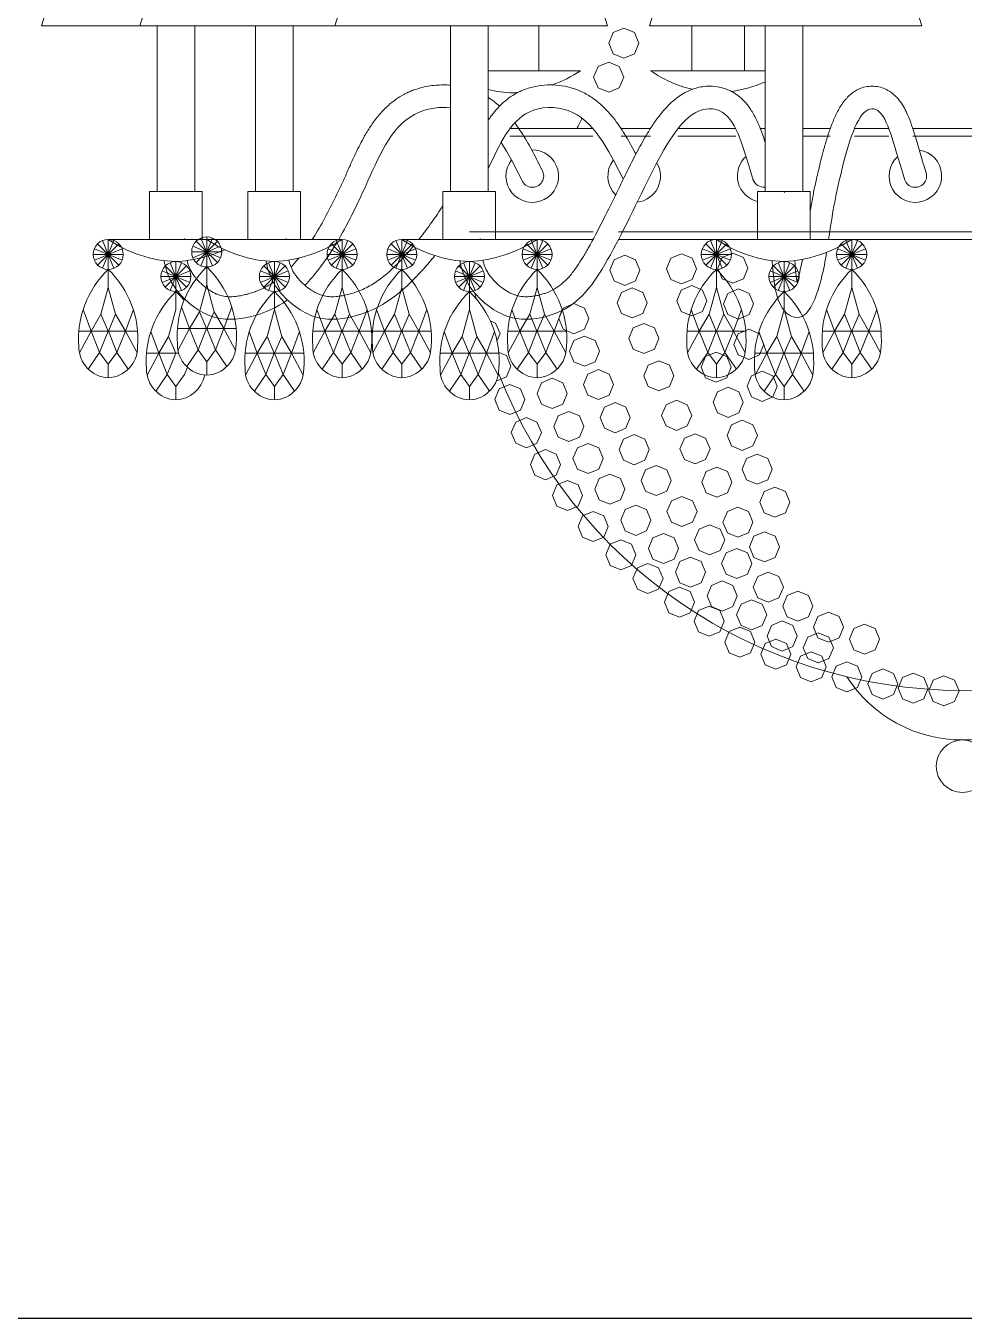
# Model space of a CAD drawing. Header units: inches. Extents: x 258415 to 640093, y 441672 to 945769.
# Drawn here: x 299248.4 to 299373.2, y 463586.2 to 463758.1 of the extents above; entities that cross this region are included whole.
import ezdxf

# ---------------------------------------------------------------- set-up
doc = ezdxf.new("R2010")
doc.units = ezdxf.units.IN
doc.header["$MEASUREMENT"] = 0
doc.linetypes.add('HIDDEN', pattern=[0.375, 0.25, -0.125])
for name, color, linetype in [('CQ Light Elevation', 4, 'Continuous'), ('CQ SPOT DETAIL DIMENSION', 9, 'Continuous'), ('CQ-legend tex box', 3, 'Continuous')]:
    doc.layers.add(name, color=color, linetype=linetype)
doc.layers.add('Glass', color=4, linetype='Continuous', lineweight=0)

# ---------------------------------------------------------------- blocks, each defined once
blk = doc.blocks.new('crystal ch 21')
at = {"layer": 'Glass', "color": 193, "lineweight": 0}
for p, q in [((38209.37, 39308.08), (38215.49, 39322.86)), ((38215.49, 39308.08), (38209.37, 39322.86)), ((38215.49, 39322.86), (38209.37, 39308.08)), ((38209.37, 39322.86), (38215.49, 39308.08)), ((38212.43, 39307.47), (38212.43, 39323.47)), ((38212.43, 39323.47), (38212.43, 39307.47)), ((38259.16, 39311.14), (38270.48, 39322.45)), ((38270.48, 39311.14), (38259.16, 39322.45)), ((38270.48, 39322.45), (38259.16, 39311.14)), ((38259.16, 39322.45), (38270.48, 39311.14)), ((38261.76, 39309.4), (38267.88, 39324.19)), ((38267.88, 39309.4), (38261.76, 39324.19)), ((38267.88, 39324.19), (38261.76, 39309.4)), ((38261.76, 39324.19), (38267.88, 39309.4)), ((38264.82, 39308.8), (38264.82, 39324.8)), ((38264.82, 39324.8), (38264.82, 39308.8)), ((38333.76, 39308.08), (38339.88, 39322.86)), ((38339.88, 39308.08), (38333.76, 39322.86)), ((38339.88, 39322.86), (38333.76, 39308.08)), ((38333.76, 39322.86), (38339.88, 39308.08)), ((38336.82, 39307.47), (38336.82, 39323.47)), ((38336.82, 39323.47), (38336.82, 39307.47)), ((38365.51, 39308.08), (38371.63, 39322.86)), ((38371.63, 39308.08), (38365.51, 39322.86)), ((38371.63, 39322.86), (38365.51, 39308.08)), ((38365.51, 39322.86), (38371.63, 39308.08)), ((38368.57, 39307.47), (38368.57, 39323.47)), ((38368.57, 39323.47), (38368.57, 39307.47)), ((38437.51, 39308.08), (38443.63, 39322.86)), ((38443.63, 39308.08), (38437.51, 39322.86)), ((38443.63, 39322.86), (38437.51, 39308.08)), ((38437.51, 39322.86), (38443.63, 39308.08)), ((38440.57, 39307.47), (38440.57, 39323.47)), ((38440.57, 39323.47), (38440.57, 39307.47)), ((38532.89, 39308.08), (38539.01, 39322.86)), ((38539.01, 39308.08), (38532.89, 39322.86)), ((38539.01, 39322.86), (38532.89, 39308.08)), ((38532.89, 39322.86), (38539.01, 39308.08)), ((38535.95, 39307.47), (38535.95, 39323.47)), ((38535.95, 39323.47), (38535.95, 39307.47)), ((38604.89, 39308.08), (38611.01, 39322.86)), ((38611.01, 39308.08), (38604.89, 39322.86)), ((38611.01, 39322.86), (38604.89, 39308.08)), ((38604.89, 39322.86), (38611.01, 39308.08)), ((38607.95, 39307.47), (38607.95, 39323.47)), ((38607.95, 39323.47), (38607.95, 39307.47)), ((38204.43, 39315.47), (38220.43, 39315.47)), ((38220.43, 39315.47), (38204.43, 39315.47)), ((38205.04, 39312.41), (38219.82, 39318.53)), ((38219.82, 39312.41), (38205.04, 39318.53)), ((38219.82, 39318.53), (38205.04, 39312.41)), ((38205.04, 39318.53), (38219.82, 39312.41)), ((38206.77, 39309.81), (38218.09, 39321.13)), ((38218.09, 39309.81), (38206.77, 39321.13)), ((38218.09, 39321.13), (38206.77, 39309.81)), ((38206.77, 39321.13), (38218.09, 39309.81)), ((38256.82, 39316.8), (38272.82, 39316.8)), ((38272.82, 39316.8), (38256.82, 39316.8)), ((38257.43, 39313.73), (38272.21, 39319.86)), ((38272.21, 39313.73), (38257.43, 39319.86)), ((38272.21, 39319.86), (38257.43, 39313.73)), ((38257.43, 39319.86), (38272.21, 39313.73)), ((38328.82, 39315.47), (38344.82, 39315.47)), ((38344.82, 39315.47), (38328.82, 39315.47)), ((38329.43, 39312.41), (38344.21, 39318.53)), ((38344.21, 39312.41), (38329.43, 39318.53)), ((38344.21, 39318.53), (38329.43, 39312.41)), ((38329.43, 39318.53), (38344.21, 39312.41)), ((38331.16, 39309.81), (38342.48, 39321.13)), ((38342.48, 39309.81), (38331.16, 39321.13)), ((38342.48, 39321.13), (38331.16, 39309.81)), ((38331.16, 39321.13), (38342.48, 39309.81)), ((38360.57, 39315.47), (38376.57, 39315.47)), ((38376.57, 39315.47), (38360.57, 39315.47)), ((38361.18, 39312.41), (38375.96, 39318.53)), ((38375.96, 39312.41), (38361.18, 39318.53)), ((38375.96, 39318.53), (38361.18, 39312.41)), ((38361.18, 39318.53), (38375.96, 39312.41)), ((38362.91, 39309.81), (38374.23, 39321.13)), ((38374.23, 39309.81), (38362.91, 39321.13)), ((38374.23, 39321.13), (38362.91, 39309.81)), ((38362.91, 39321.13), (38374.23, 39309.81)), ((38432.57, 39315.47), (38448.57, 39315.47)), ((38448.57, 39315.47), (38432.57, 39315.47)), ((38433.18, 39312.41), (38447.96, 39318.53)), ((38447.96, 39312.41), (38433.18, 39318.53)), ((38447.96, 39318.53), (38433.18, 39312.41)), ((38433.18, 39318.53), (38447.96, 39312.41)), ((38434.91, 39309.81), (38446.23, 39321.13)), ((38446.23, 39309.81), (38434.91, 39321.13)), ((38446.23, 39321.13), (38434.91, 39309.81)), ((38434.91, 39321.13), (38446.23, 39309.81)), ((38527.95, 39315.47), (38543.95, 39315.47)), ((38543.95, 39315.47), (38527.95, 39315.47)), ((38528.56, 39312.41), (38543.34, 39318.53)), ((38543.34, 39312.41), (38528.56, 39318.53)), ((38543.34, 39318.53), (38528.56, 39312.41)), ((38528.56, 39318.53), (38543.34, 39312.41)), ((38530.29, 39309.81), (38541.61, 39321.13)), ((38541.61, 39309.81), (38530.29, 39321.13)), ((38541.61, 39321.13), (38530.29, 39309.81)), ((38530.29, 39321.13), (38541.61, 39309.81)), ((38599.95, 39315.47), (38615.95, 39315.47)), ((38615.95, 39315.47), (38599.95, 39315.47)), ((38600.56, 39312.41), (38615.34, 39318.53)), ((38615.34, 39312.41), (38600.56, 39318.53)), ((38615.34, 39318.53), (38600.56, 39312.41)), ((38600.56, 39318.53), (38615.34, 39312.41)), ((38602.29, 39309.81), (38613.61, 39321.13)), ((38613.61, 39309.81), (38602.29, 39321.13)), ((38613.61, 39321.13), (38602.29, 39309.81)), ((38602.29, 39321.13), (38613.61, 39309.81)), ((38242.77, 39298.04), (38254.09, 39309.35)), ((38254.09, 39298.04), (38242.77, 39309.35)), ((38254.09, 39309.35), (38242.77, 39298.04)), ((38242.77, 39309.35), (38254.09, 39298.04)), ((38245.37, 39296.3), (38251.49, 39311.08)), ((38251.49, 39296.3), (38245.37, 39311.08)), ((38251.49, 39311.08), (38245.37, 39296.3)), ((38245.37, 39311.08), (38251.49, 39296.3)), ((38248.43, 39295.69), (38248.43, 39311.69)), ((38248.43, 39311.69), (38248.43, 39295.69)), ((38295.16, 39298.04), (38306.48, 39309.35)), ((38306.48, 39298.04), (38295.16, 39309.35)), ((38306.48, 39309.35), (38295.16, 39298.04)), ((38295.16, 39309.35), (38306.48, 39298.04)), ((38297.76, 39296.3), (38303.88, 39311.08)), ((38303.88, 39296.3), (38297.76, 39311.08)), ((38303.88, 39311.08), (38297.76, 39296.3)), ((38297.76, 39311.08), (38303.88, 39296.3)), ((38300.82, 39295.69), (38300.82, 39311.69)), ((38300.82, 39311.69), (38300.82, 39295.69)), ((38398.91, 39298.04), (38410.23, 39309.35)), ((38410.23, 39298.04), (38398.91, 39309.35)), ((38410.23, 39309.35), (38398.91, 39298.04)), ((38398.91, 39309.35), (38410.23, 39298.04)), ((38401.51, 39296.3), (38407.63, 39311.08)), ((38407.63, 39296.3), (38401.51, 39311.08)), ((38407.63, 39311.08), (38401.51, 39296.3)), ((38401.51, 39311.08), (38407.63, 39296.3)), ((38404.57, 39295.69), (38404.57, 39311.69)), ((38404.57, 39311.69), (38404.57, 39295.69)), ((38566.29, 39298.04), (38577.61, 39309.35)), ((38577.61, 39298.04), (38566.29, 39309.35)), ((38577.61, 39309.35), (38566.29, 39298.04)), ((38566.29, 39309.35), (38577.61, 39298.04)), ((38568.89, 39296.3), (38575.01, 39311.08)), ((38575.01, 39296.3), (38568.89, 39311.08)), ((38575.01, 39311.08), (38568.89, 39296.3)), ((38568.89, 39311.08), (38575.01, 39296.3)), ((38571.95, 39295.69), (38571.95, 39311.69)), ((38571.95, 39311.69), (38571.95, 39295.69)), ((38240.43, 39303.69), (38256.43, 39303.69)), ((38256.43, 39303.69), (38240.43, 39303.69)), ((38241.04, 39300.63), (38255.82, 39306.75)), ((38255.82, 39300.63), (38241.04, 39306.75)), ((38255.82, 39306.75), (38241.04, 39300.63)), ((38241.04, 39306.75), (38255.82, 39300.63)), ((38292.82, 39303.69), (38308.82, 39303.69)), ((38308.82, 39303.69), (38292.82, 39303.69)), ((38293.43, 39300.63), (38308.21, 39306.75)), ((38308.21, 39300.63), (38293.43, 39306.75)), ((38308.21, 39306.75), (38293.43, 39300.63)), ((38293.43, 39306.75), (38308.21, 39300.63)), ((38396.57, 39303.69), (38412.57, 39303.69)), ((38412.57, 39303.69), (38396.57, 39303.69)), ((38397.18, 39300.63), (38411.96, 39306.75)), ((38411.96, 39300.63), (38397.18, 39306.75)), ((38411.96, 39306.75), (38397.18, 39300.63)), ((38397.18, 39306.75), (38411.96, 39300.63)), ((38563.95, 39303.69), (38579.95, 39303.69)), ((38579.95, 39303.69), (38563.95, 39303.69)), ((38564.56, 39300.63), (38579.34, 39306.75)), ((38579.34, 39300.63), (38564.56, 39306.75)), ((38579.34, 39306.75), (38564.56, 39300.63)), ((38564.56, 39306.75), (38579.34, 39300.63)), ((38196.69, 39274.7), (38213.44, 39274.7)), ((38228.17, 39274.7), (38211.43, 39274.7)), ((38249.08, 39276.02), (38265.83, 39276.02)), ((38280.56, 39276.02), (38263.81, 39276.02)), ((38321.08, 39274.7), (38337.83, 39274.7)), ((38352.56, 39274.7), (38335.81, 39274.7)), ((38352.83, 39274.7), (38369.58, 39274.7)), ((38384.31, 39274.7), (38367.57, 39274.7)), ((38424.83, 39274.7), (38441.58, 39274.7)), ((38456.31, 39274.7), (38439.57, 39274.7)), ((38520.21, 39274.7), (38536.95, 39274.7)), ((38551.69, 39274.7), (38534.94, 39274.7)), ((38592.21, 39274.7), (38608.95, 39274.7)), ((38623.69, 39274.7), (38606.94, 39274.7)), ((38232.69, 39262.92), (38249.44, 39262.92)), ((38249.88, 39262.92), (38247.43, 39262.92)), ((38285.08, 39262.92), (38301.83, 39262.92)), ((38316.56, 39262.92), (38299.81, 39262.92)), ((38388.83, 39262.92), (38405.58, 39262.92)), ((38420.31, 39262.92), (38403.57, 39262.92)), ((38556.21, 39262.92), (38572.95, 39262.92)), ((38587.69, 39262.92), (38570.94, 39262.92))]:
    blk.add_line(p, q, dxfattribs=at)
for points in [[(38319.98, 39437.03), (38176.89, 39437.03), (38209.03, 39539.23), (38209.03, 39539.23), (38289.69, 39539.23)], [(38372.37, 39437.03), (38229.27, 39437.03), (38261.42, 39539.23), (38261.42, 39539.23), (38342.08, 39539.23), (38353.62, 39502.53)], [(38476.12, 39437.03), (38333.03, 39437.03), (38365.17, 39539.23), (38365.17, 39539.23), (38445.83, 39539.23), (38477.97, 39437.03), (38334.88, 39437.03)], [(38643.49, 39437.03), (38500.4, 39437.03), (38532.54, 39539.23), (38532.54, 39539.23), (38613.21, 39539.23), (38645.35, 39437.03), (38502.26, 39437.03)], [(38321.83, 39437.03), (38178.74, 39437.03)], [(38374.22, 39437.03), (38231.13, 39437.03)], [(38414.57, 39413.19), (38441.58, 39413.19), (38441.58, 39437.03)], [(38522.85, 39437.03), (38522.85, 39413.19), (38550.85, 39413.19), (38550.85, 39437.03)], [(38463.69, 39413.19), (38414.57, 39413.19)], [(38470.26, 39382.42), (38426.14, 39382.42)], [(38470.26, 39378.42), (38426.14, 39378.42)], [(38500.86, 39382.42), (38485.26, 39382.42)], [(38500.86, 39378.42), (38485.26, 39378.42)], [(38546.23, 39382.42), (38515.52, 39382.42)], [(38546.23, 39378.42), (38515.52, 39378.42)], [(38561.95, 39382.42), (38559.33, 39382.42)], [(38596.54, 39382.42), (38581.95, 39382.42)], [(38596.54, 39378.42), (38581.95, 39378.42)], [(38627.73, 39382.42), (38609.41, 39382.42)], [(38627.73, 39378.42), (38609.41, 39378.42)], [(38666.86, 39382.42), (38640.45, 39382.42)], [(38666.86, 39378.42), (38640.45, 39378.42)], [(38666.86, 39382.42), (38693.27, 39382.42)], [(38666.86, 39378.42), (38693.27, 39378.42)], [(38404.57, 39327.47), (38470.35, 39327.47)], [(38404.57, 39323.47), (38470.35, 39323.47)], [(38483.92, 39327.47), (38666.86, 39327.47)], [(38483.92, 39323.47), (38666.86, 39323.47)], [(38849.79, 39327.47), (38666.86, 39327.47)], [(38849.79, 39323.47), (38666.86, 39323.47)], [(38212.43, 39249.85), (38212.43, 39257.07), (38207.84, 39263.33), (38203.32, 39274.7), (38199.07, 39286.24), (38203.32, 39274.7), (38208.54, 39283.63), (38212.43, 39297.92), (38212.43, 39307.47), (38212.43, 39297.92), (38208.54, 39283.63), (38212.34, 39274.7), (38207.84, 39263.33), (38201.8, 39254.48), (38207.84, 39263.33), (38203.32, 39274.7), (38197.12, 39263.1), (38203.32, 39274.7), (38196.69, 39274.7), (38212.34, 39274.7)], [(38212.43, 39249.85), (38212.43, 39257.07), (38217.02, 39263.33), (38221.55, 39274.7), (38225.79, 39286.24), (38221.55, 39274.7), (38216.32, 39283.63), (38212.43, 39297.92), (38212.43, 39307.47), (38212.43, 39297.92), (38216.32, 39283.63), (38212.52, 39274.7), (38217.02, 39263.33), (38223.06, 39254.48), (38217.02, 39263.33), (38221.55, 39274.7), (38227.74, 39263.1), (38221.55, 39274.7), (38228.17, 39274.7), (38212.52, 39274.7)], [(38264.82, 39251.18), (38264.82, 39258.4), (38260.23, 39264.66), (38255.71, 39276.02), (38251.46, 39287.57), (38255.71, 39276.02), (38260.93, 39284.95), (38264.82, 39299.25), (38264.82, 39308.8), (38264.82, 39299.25), (38260.93, 39284.95), (38264.73, 39276.02), (38260.23, 39264.66), (38254.19, 39255.81), (38260.23, 39264.66), (38255.71, 39276.02), (38249.51, 39264.42), (38255.71, 39276.02), (38249.08, 39276.02), (38264.73, 39276.02)], [(38264.82, 39251.18), (38264.82, 39258.4), (38269.41, 39264.66), (38273.94, 39276.02), (38278.18, 39287.57), (38273.94, 39276.02), (38268.71, 39284.95), (38264.82, 39299.25), (38264.82, 39308.8), (38264.82, 39299.25), (38268.71, 39284.95), (38264.91, 39276.02), (38269.41, 39264.66), (38275.45, 39255.81), (38269.41, 39264.66), (38273.94, 39276.02), (38280.13, 39264.42), (38273.94, 39276.02), (38280.56, 39276.02), (38264.91, 39276.02)], [(38336.82, 39249.85), (38336.82, 39257.07), (38332.23, 39263.33), (38327.71, 39274.7), (38323.46, 39286.24), (38327.71, 39274.7), (38332.93, 39283.63), (38336.82, 39297.92), (38336.82, 39307.47), (38336.82, 39297.92), (38332.93, 39283.63), (38336.73, 39274.7), (38332.23, 39263.33), (38326.19, 39254.48), (38332.23, 39263.33), (38327.71, 39274.7), (38321.51, 39263.1), (38327.71, 39274.7), (38321.08, 39274.7), (38336.73, 39274.7)], [(38336.82, 39249.85), (38336.82, 39257.07), (38341.41, 39263.33), (38345.94, 39274.7), (38350.18, 39286.24), (38345.94, 39274.7), (38340.71, 39283.63), (38336.82, 39297.92), (38336.82, 39307.47), (38336.82, 39297.92), (38340.71, 39283.63), (38336.91, 39274.7), (38341.41, 39263.33), (38347.45, 39254.48), (38341.41, 39263.33), (38345.94, 39274.7), (38352.13, 39263.1), (38345.94, 39274.7), (38352.56, 39274.7), (38336.91, 39274.7)], [(38368.57, 39249.85), (38368.57, 39257.07), (38363.98, 39263.33), (38359.46, 39274.7), (38355.21, 39286.24), (38359.46, 39274.7), (38364.68, 39283.63), (38368.57, 39297.92), (38368.57, 39307.47), (38368.57, 39297.92), (38364.68, 39283.63), (38368.48, 39274.7), (38363.98, 39263.33), (38357.94, 39254.48), (38363.98, 39263.33), (38359.46, 39274.7), (38353.26, 39263.1), (38359.46, 39274.7), (38352.83, 39274.7), (38368.48, 39274.7)], [(38368.57, 39249.85), (38368.57, 39257.07), (38373.16, 39263.33), (38377.69, 39274.7), (38381.93, 39286.24), (38377.69, 39274.7), (38372.46, 39283.63), (38368.57, 39297.92), (38368.57, 39307.47), (38368.57, 39297.92), (38372.46, 39283.63), (38368.67, 39274.7), (38373.16, 39263.33), (38379.2, 39254.48), (38373.16, 39263.33), (38377.69, 39274.7), (38383.88, 39263.1), (38377.69, 39274.7), (38384.31, 39274.7), (38368.67, 39274.7)], [(38440.57, 39249.85), (38440.57, 39257.07), (38435.98, 39263.33), (38431.46, 39274.7), (38427.21, 39286.24), (38431.46, 39274.7), (38436.68, 39283.63), (38440.57, 39297.92), (38440.57, 39307.47), (38440.57, 39297.92), (38436.68, 39283.63), (38440.48, 39274.7), (38435.98, 39263.33), (38429.94, 39254.48), (38435.98, 39263.33), (38431.46, 39274.7), (38425.26, 39263.1), (38431.46, 39274.7), (38424.83, 39274.7), (38440.48, 39274.7)], [(38440.57, 39249.85), (38440.57, 39257.07), (38445.16, 39263.33), (38449.69, 39274.7), (38453.93, 39286.24), (38449.69, 39274.7), (38444.46, 39283.63), (38440.57, 39297.92), (38440.57, 39307.47), (38440.57, 39297.92), (38444.46, 39283.63), (38440.67, 39274.7), (38445.16, 39263.33), (38451.2, 39254.48), (38445.16, 39263.33), (38449.69, 39274.7), (38455.88, 39263.1), (38449.69, 39274.7), (38456.31, 39274.7), (38440.67, 39274.7)], [(38535.95, 39249.85), (38535.95, 39257.07), (38531.36, 39263.33), (38526.83, 39274.7), (38522.59, 39286.24), (38526.83, 39274.7), (38532.06, 39283.63), (38535.95, 39297.92), (38535.95, 39307.47), (38535.95, 39297.92), (38532.06, 39283.63), (38535.85, 39274.7), (38531.36, 39263.33), (38525.32, 39254.48), (38531.36, 39263.33), (38526.83, 39274.7), (38520.64, 39263.1), (38526.83, 39274.7), (38520.21, 39274.7), (38535.85, 39274.7)], [(38535.95, 39249.85), (38535.95, 39257.07), (38540.54, 39263.33), (38545.06, 39274.7), (38549.31, 39286.24), (38545.06, 39274.7), (38539.84, 39283.63), (38535.95, 39297.92), (38535.95, 39307.47), (38535.95, 39297.92), (38539.84, 39283.63), (38536.04, 39274.7), (38540.54, 39263.33), (38546.58, 39254.48), (38540.54, 39263.33), (38545.06, 39274.7), (38551.26, 39263.1), (38545.06, 39274.7), (38551.69, 39274.7), (38536.04, 39274.7)], [(38607.95, 39249.85), (38607.95, 39257.07), (38603.36, 39263.33), (38598.83, 39274.7), (38594.59, 39286.24), (38598.83, 39274.7), (38604.06, 39283.63), (38607.95, 39297.92), (38607.95, 39307.47), (38607.95, 39297.92), (38604.06, 39283.63), (38607.85, 39274.7), (38603.36, 39263.33), (38597.32, 39254.48), (38603.36, 39263.33), (38598.83, 39274.7), (38592.64, 39263.1), (38598.83, 39274.7), (38592.21, 39274.7), (38607.85, 39274.7)], [(38607.95, 39249.85), (38607.95, 39257.07), (38612.54, 39263.33), (38617.06, 39274.7), (38621.31, 39286.24), (38617.06, 39274.7), (38611.84, 39283.63), (38607.95, 39297.92), (38607.95, 39307.47), (38607.95, 39297.92), (38611.84, 39283.63), (38608.04, 39274.7), (38612.54, 39263.33), (38618.58, 39254.48), (38612.54, 39263.33), (38617.06, 39274.7), (38623.26, 39263.1), (38617.06, 39274.7), (38623.69, 39274.7), (38608.04, 39274.7)], [(38248.43, 39238.08), (38248.43, 39245.3), (38243.84, 39251.56), (38239.32, 39262.92), (38235.07, 39274.47), (38239.32, 39262.92), (38244.54, 39271.85), (38248.43, 39286.14), (38248.43, 39295.69), (38248.43, 39286.14), (38244.54, 39271.85), (38248.34, 39262.92), (38243.84, 39251.56), (38237.8, 39242.7), (38243.84, 39251.56), (38239.32, 39262.92), (38233.12, 39251.32), (38239.32, 39262.92), (38232.69, 39262.92), (38248.34, 39262.92)], [(38300.82, 39238.08), (38300.82, 39245.3), (38296.23, 39251.56), (38291.71, 39262.92), (38287.46, 39274.47), (38291.71, 39262.92), (38296.93, 39271.85), (38300.82, 39286.14), (38300.82, 39295.69), (38300.82, 39286.14), (38296.93, 39271.85), (38300.73, 39262.92), (38296.23, 39251.56), (38290.19, 39242.7), (38296.23, 39251.56), (38291.71, 39262.92), (38285.51, 39251.32), (38291.71, 39262.92), (38285.08, 39262.92), (38300.73, 39262.92)], [(38300.82, 39238.08), (38300.82, 39245.3), (38305.41, 39251.56), (38309.94, 39262.92), (38314.18, 39274.47), (38309.94, 39262.92), (38304.71, 39271.85), (38300.82, 39286.14), (38300.82, 39295.69), (38300.82, 39286.14), (38304.71, 39271.85), (38300.91, 39262.92), (38305.41, 39251.56), (38311.45, 39242.7), (38305.41, 39251.56), (38309.94, 39262.92), (38316.13, 39251.32), (38309.94, 39262.92), (38316.56, 39262.92), (38300.91, 39262.92)], [(38404.57, 39238.08), (38404.57, 39245.3), (38399.98, 39251.56), (38395.46, 39262.92), (38391.21, 39274.47), (38395.46, 39262.92), (38400.68, 39271.85), (38404.57, 39286.14), (38404.57, 39295.69), (38404.57, 39286.14), (38400.68, 39271.85), (38404.48, 39262.92), (38399.98, 39251.56), (38393.94, 39242.7), (38399.98, 39251.56), (38395.46, 39262.92), (38389.26, 39251.32), (38395.46, 39262.92), (38388.83, 39262.92), (38404.48, 39262.92)], [(38404.57, 39238.08), (38404.57, 39245.3), (38409.16, 39251.56), (38413.69, 39262.92), (38417.93, 39274.47), (38413.69, 39262.92), (38408.46, 39271.85), (38404.57, 39286.14), (38404.57, 39295.69), (38404.57, 39286.14), (38408.46, 39271.85), (38404.67, 39262.92), (38409.16, 39251.56), (38415.2, 39242.7), (38409.16, 39251.56), (38413.69, 39262.92), (38419.88, 39251.32), (38413.69, 39262.92), (38420.31, 39262.92), (38404.67, 39262.92)], [(38571.95, 39238.08), (38571.95, 39245.3), (38567.36, 39251.56), (38562.83, 39262.92), (38558.59, 39274.47), (38562.83, 39262.92), (38568.06, 39271.85), (38571.95, 39286.14), (38571.95, 39295.69), (38571.95, 39286.14), (38568.06, 39271.85), (38571.85, 39262.92), (38567.36, 39251.56), (38561.32, 39242.7), (38567.36, 39251.56), (38562.83, 39262.92), (38556.64, 39251.32), (38562.83, 39262.92), (38556.21, 39262.92), (38571.85, 39262.92)], [(38571.95, 39238.08), (38571.95, 39245.3), (38576.54, 39251.56), (38581.06, 39262.92), (38585.31, 39274.47), (38581.06, 39262.92), (38575.84, 39271.85), (38571.95, 39286.14), (38571.95, 39295.69), (38571.95, 39286.14), (38575.84, 39271.85), (38572.04, 39262.92), (38576.54, 39251.56), (38582.58, 39242.7), (38576.54, 39251.56), (38581.06, 39262.92), (38587.26, 39251.32), (38581.06, 39262.92), (38587.69, 39262.92), (38572.04, 39262.92)], [(38415.66, 39280.19), (38418.54, 39278.99), (38420.88, 39273.34), (38419.25, 39269.39)], [(38420.15, 39263.39), (38424.32, 39261.66), (38426.66, 39256), (38424.32, 39250.35), (38418.89, 39248.1)], [(38248.43, 39238.08), (38248.43, 39245.3), (38253.02, 39251.56), (38254.57, 39255.45)]]:
    blk.add_lwpolyline(points, dxfattribs=at)
for points in [[(38258.43, 39437.03), (38238.43, 39437.03), (38238.43, 39348.88), (38258.43, 39348.88)], [(38310.82, 39437.03), (38290.82, 39437.03), (38290.82, 39348.88), (38310.82, 39348.88)], [(38414.57, 39437.03), (38394.57, 39437.03), (38394.57, 39348.88), (38414.57, 39348.88)], [(38486.73, 39435.85), (38492.39, 39433.51), (38494.73, 39427.85), (38492.39, 39422.2), (38486.73, 39419.85), (38481.08, 39422.2), (38478.73, 39427.85), (38481.08, 39433.51)], [(38581.95, 39437.03), (38561.95, 39437.03), (38561.95, 39348.88), (38581.95, 39348.88)], [(38478.67, 39417.78), (38484.32, 39415.44), (38486.67, 39409.78), (38484.32, 39404.12), (38478.67, 39401.78), (38473.01, 39404.12), (38470.67, 39409.78), (38473.01, 39415.44)], [(38262.32, 39348.88), (38234.32, 39348.88), (38234.32, 39323.47), (38262.32, 39323.47)], [(38314.71, 39348.88), (38286.71, 39348.88), (38286.71, 39323.47), (38314.71, 39323.47)], [(38418.46, 39348.88), (38390.46, 39348.88), (38390.46, 39323.47), (38418.46, 39323.47)], [(38585.84, 39348.88), (38557.84, 39348.88), (38557.84, 39323.47), (38585.84, 39323.47)], [(38487.26, 39315.02), (38492.92, 39312.68), (38495.26, 39307.02), (38492.92, 39301.36), (38487.26, 39299.02), (38481.61, 39301.36), (38479.26, 39307.02), (38481.61, 39312.68)], [(38517.39, 39315.86), (38523.05, 39313.51), (38525.39, 39307.86), (38523.05, 39302.2), (38517.39, 39299.86), (38511.73, 39302.2), (38509.39, 39307.86), (38511.73, 39313.51)], [(38544.75, 39316.19), (38550.41, 39313.85), (38552.75, 39308.19), (38550.41, 39302.53), (38544.75, 39300.19), (38539.1, 39302.53), (38536.75, 39308.19), (38539.1, 39313.85)], [(38491.16, 39297.66), (38496.82, 39295.31), (38499.16, 39289.66), (38496.82, 39284), (38491.16, 39281.66), (38485.51, 39284), (38483.16, 39289.66), (38485.51, 39295.31)], [(38522.97, 39298.86), (38528.62, 39296.52), (38530.97, 39290.86), (38528.62, 39285.2), (38522.97, 39282.86), (38517.31, 39285.2), (38514.97, 39290.86), (38517.31, 39296.52)], [(38547.79, 39297.11), (38553.45, 39294.77), (38555.79, 39289.11), (38553.45, 39283.46), (38547.79, 39281.11), (38542.13, 39283.46), (38539.79, 39289.11), (38542.13, 39294.77)], [(38460.07, 39289.31), (38465.73, 39286.96), (38468.07, 39281.31), (38465.73, 39275.65), (38460.07, 39273.31), (38454.42, 39275.65), (38452.07, 39281.31), (38454.42, 39286.96)], [(38497.41, 39278.8), (38503.07, 39276.46), (38505.41, 39270.8), (38503.07, 39265.15), (38497.41, 39262.8), (38491.76, 39265.15), (38489.41, 39270.8), (38491.76, 39276.46)], [(38553.21, 39275.65), (38558.87, 39273.31), (38561.21, 39267.65), (38558.87, 39262), (38553.21, 39259.65), (38547.56, 39262), (38545.21, 39267.65), (38547.56, 39273.31)], [(38465.86, 39271.97), (38471.51, 39269.63), (38473.86, 39263.97), (38471.51, 39258.31), (38465.86, 39255.97), (38460.2, 39258.31), (38457.86, 39263.97), (38460.2, 39269.63)], [(38535.8, 39263.47), (38541.46, 39261.12), (38543.8, 39255.47), (38541.46, 39249.81), (38535.8, 39247.47), (38530.14, 39249.81), (38527.8, 39255.47), (38530.14, 39261.12)], [(38473.21, 39254.22), (38478.87, 39251.87), (38481.21, 39246.22), (38478.87, 39240.56), (38473.21, 39238.22), (38467.55, 39240.56), (38465.21, 39246.22), (38467.55, 39251.87)], [(38505.39, 39258.88), (38511.05, 39256.54), (38513.39, 39250.88), (38511.05, 39245.23), (38505.39, 39242.88), (38499.73, 39245.23), (38497.39, 39250.88), (38499.73, 39256.54)], [(38560.37, 39253.33), (38566.03, 39250.98), (38568.37, 39245.33), (38566.03, 39239.67), (38560.37, 39237.33), (38554.72, 39239.67), (38552.37, 39245.33), (38554.72, 39250.98)], [(38426.02, 39246.25), (38431.68, 39243.9), (38434.02, 39238.25), (38431.68, 39232.59), (38426.02, 39230.25), (38420.36, 39232.59), (38418.02, 39238.25), (38420.36, 39243.9)], [(38448.62, 39249.57), (38454.28, 39247.22), (38456.62, 39241.57), (38454.28, 39235.91), (38448.62, 39233.57), (38442.96, 39235.91), (38440.62, 39241.57), (38442.96, 39247.22)], [(38542.21, 39244.8), (38547.87, 39242.45), (38550.21, 39236.8), (38547.87, 39231.14), (38542.21, 39228.8), (38536.56, 39231.14), (38534.21, 39236.8), (38536.56, 39242.45)], [(38457.46, 39232), (38463.12, 39229.66), (38465.46, 39224), (38463.12, 39218.34), (38457.46, 39216), (38451.8, 39218.34), (38449.46, 39224), (38451.8, 39229.66)], [(38482.05, 39236.65), (38487.71, 39234.3), (38490.05, 39228.65), (38487.71, 39222.99), (38482.05, 39220.65), (38476.4, 39222.99), (38474.05, 39228.65), (38476.4, 39234.3)], [(38514.82, 39237.88), (38520.47, 39235.53), (38522.82, 39229.88), (38520.47, 39224.22), (38514.82, 39221.88), (38509.16, 39224.22), (38506.82, 39229.88), (38509.16, 39235.53)], [(38434.86, 39228.68), (38440.52, 39226.33), (38442.86, 39220.68), (38440.52, 39215.02), (38434.86, 39212.68), (38429.2, 39215.02), (38426.86, 39220.68), (38429.2, 39226.33)], [(38549.75, 39227.24), (38555.4, 39224.9), (38557.75, 39219.24), (38555.4, 39213.58), (38549.75, 39211.24), (38544.09, 39213.58), (38541.75, 39219.24), (38544.09, 39224.9)], [(38492.28, 39219.63), (38497.93, 39217.28), (38500.28, 39211.63), (38497.93, 39205.97), (38492.28, 39203.63), (38486.62, 39205.97), (38484.28, 39211.63), (38486.62, 39217.28)], [(38524.6, 39220.13), (38530.26, 39217.78), (38532.6, 39212.13), (38530.26, 39206.47), (38524.6, 39204.13), (38518.95, 39206.47), (38516.6, 39212.13), (38518.95, 39217.78)], [(38445.08, 39211.66), (38450.74, 39209.31), (38453.08, 39203.66), (38450.74, 39198), (38445.08, 39195.66), (38439.43, 39198), (38437.08, 39203.66), (38439.43, 39209.31)], [(38467.68, 39214.98), (38473.34, 39212.63), (38475.68, 39206.98), (38473.34, 39201.32), (38467.68, 39198.98), (38462.02, 39201.32), (38459.68, 39206.98), (38462.02, 39212.63)], [(38557.64, 39209.19), (38563.3, 39206.84), (38565.64, 39201.19), (38563.3, 39195.53), (38557.64, 39193.19), (38551.98, 39195.53), (38549.64, 39201.19), (38551.98, 39206.84)], [(38479.31, 39198.56), (38484.97, 39196.21), (38487.31, 39190.56), (38484.97, 39184.9), (38479.31, 39182.56), (38473.66, 39184.9), (38471.31, 39190.56), (38473.66, 39196.21)], [(38503.91, 39203.21), (38509.56, 39200.86), (38511.91, 39195.21), (38509.56, 39189.55), (38503.91, 39187.21), (38498.25, 39189.55), (38495.91, 39195.21), (38498.25, 39200.86)], [(38536.21, 39202.38), (38541.86, 39200.04), (38544.21, 39194.38), (38541.86, 39188.72), (38536.21, 39186.38), (38530.55, 39188.72), (38528.21, 39194.38), (38530.55, 39200.04)], [(38456.71, 39195.24), (38462.37, 39192.89), (38464.71, 39187.24), (38462.37, 39181.58), (38456.71, 39179.24), (38451.06, 39181.58), (38448.71, 39187.24), (38451.06, 39192.89)], [(38567.11, 39191.66), (38572.77, 39189.32), (38575.11, 39183.66), (38572.77, 39178), (38567.11, 39175.66), (38561.46, 39178), (38559.11, 39183.66), (38561.46, 39189.32)], [(38517.67, 39186.7), (38523.32, 39184.36), (38525.67, 39178.7), (38523.32, 39173.05), (38517.67, 39170.7), (38512.01, 39173.05), (38509.67, 39178.7), (38512.01, 39184.36)], [(38470.47, 39178.73), (38476.13, 39176.39), (38478.47, 39170.73), (38476.13, 39165.08), (38470.47, 39162.73), (38464.82, 39165.08), (38462.47, 39170.73), (38464.82, 39176.39)], [(38493.07, 39182.05), (38498.73, 39179.71), (38501.07, 39174.05), (38498.73, 39168.4), (38493.07, 39166.05), (38487.41, 39168.4), (38485.07, 39174.05), (38487.41, 39179.71)], [(38547.44, 39181.01), (38553.1, 39178.67), (38555.44, 39173.01), (38553.1, 39167.35), (38547.44, 39165.01), (38541.79, 39167.35), (38539.44, 39173.01), (38541.79, 39178.67)], [(38532.38, 39171.69), (38538.03, 39169.34), (38540.38, 39163.69), (38538.03, 39158.03), (38532.38, 39155.69), (38526.72, 39158.03), (38524.38, 39163.69), (38526.72, 39169.34)], [(38485.18, 39163.72), (38490.84, 39161.38), (38493.18, 39155.72), (38490.84, 39150.06), (38485.18, 39147.72), (38479.53, 39150.06), (38477.18, 39155.72), (38479.53, 39161.38)], [(38507.78, 39167.04), (38513.44, 39164.7), (38515.78, 39159.04), (38513.44, 39153.38), (38507.78, 39151.04), (38502.13, 39153.38), (38499.78, 39159.04), (38502.13, 39164.7)], [(38561.58, 39167.97), (38567.24, 39165.63), (38569.58, 39159.97), (38567.24, 39154.32), (38561.58, 39151.97), (38555.93, 39154.32), (38553.58, 39159.97), (38555.93, 39165.63)], [(38546.77, 39159.07), (38552.43, 39156.72), (38554.77, 39151.07), (38552.43, 39145.41), (38546.77, 39143.07), (38541.11, 39145.41), (38538.77, 39151.07), (38541.11, 39156.72)], [(38499.58, 39151.1), (38505.24, 39148.76), (38507.58, 39143.1), (38505.24, 39137.44), (38499.58, 39135.1), (38493.92, 39137.44), (38491.58, 39143.1), (38493.92, 39148.76)], [(38522.18, 39154.42), (38527.83, 39152.08), (38530.18, 39146.42), (38527.83, 39140.76), (38522.18, 39138.42), (38516.52, 39140.76), (38514.18, 39146.42), (38516.52, 39152.08)], [(38563.6, 39146.44), (38569.26, 39144.09), (38571.6, 39138.44), (38569.26, 39132.78), (38563.6, 39130.44), (38557.94, 39132.78), (38555.6, 39138.44), (38557.94, 39144.09)], [(38516.41, 39138.47), (38522.06, 39136.12), (38524.41, 39130.47), (38522.06, 39124.81), (38516.41, 39122.47), (38510.75, 39124.81), (38508.41, 39130.47), (38510.75, 39136.12)], [(38539.01, 39141.79), (38544.66, 39139.45), (38547.01, 39133.79), (38544.66, 39128.13), (38539.01, 39125.79), (38533.35, 39128.13), (38531.01, 39133.79), (38533.35, 39139.45)], [(38579.33, 39136.38), (38584.98, 39134.04), (38587.33, 39128.38), (38584.98, 39122.72), (38579.33, 39120.38), (38573.67, 39122.72), (38571.33, 39128.38), (38573.67, 39134.04)], [(38554.73, 39131.73), (38560.39, 39129.39), (38562.73, 39123.73), (38560.39, 39118.07), (38554.73, 39115.73), (38549.08, 39118.07), (38546.73, 39123.73), (38549.08, 39129.39)], [(38532.13, 39128.41), (38537.79, 39126.07), (38540.13, 39120.41), (38537.79, 39114.75), (38532.13, 39112.41), (38526.48, 39114.75), (38524.13, 39120.41), (38526.48, 39126.07)], [(38595.61, 39125.14), (38601.26, 39122.79), (38603.61, 39117.14), (38601.26, 39111.48), (38595.61, 39109.14), (38589.95, 39111.48), (38587.61, 39117.14), (38589.95, 39122.79)], [(38548.41, 39117.17), (38554.07, 39114.82), (38556.41, 39109.17), (38554.07, 39103.51), (38548.41, 39101.17), (38542.76, 39103.51), (38540.41, 39109.17), (38542.76, 39114.82)], [(38571.01, 39120.49), (38576.67, 39118.14), (38579.01, 39112.49), (38576.67, 39106.83), (38571.01, 39104.49), (38565.36, 39106.83), (38563.01, 39112.49), (38565.36, 39118.14)], [(38614.78, 39118.86), (38620.44, 39116.52), (38622.78, 39110.86), (38620.44, 39105.2), (38614.78, 39102.86), (38609.13, 39105.2), (38606.78, 39110.86), (38609.13, 39116.52)], [(38567.59, 39110.89), (38573.25, 39108.55), (38575.59, 39102.89), (38573.25, 39097.24), (38567.59, 39094.89), (38561.93, 39097.24), (38559.59, 39102.89), (38561.93, 39108.55)], [(38590.19, 39114.21), (38595.85, 39111.87), (38598.19, 39106.21), (38595.85, 39100.56), (38590.19, 39098.21), (38584.53, 39100.56), (38582.19, 39106.21), (38584.53, 39111.87)], [(38586.37, 39104.11), (38592.03, 39101.77), (38594.37, 39096.11), (38592.03, 39090.45), (38586.37, 39088.11), (38580.71, 39090.45), (38578.37, 39096.11), (38580.71, 39101.77)], [(38605.33, 39098.83), (38610.98, 39096.49), (38613.33, 39090.83), (38610.98, 39085.17), (38605.33, 39082.83), (38599.67, 39085.17), (38597.33, 39090.83), (38599.67, 39096.49)], [(38624.58, 39094.98), (38630.24, 39092.64), (38632.58, 39086.98), (38630.24, 39081.32), (38624.58, 39078.98), (38618.92, 39081.32), (38616.58, 39086.98), (38618.92, 39092.64)], [(38640.6, 39092.74), (38646.25, 39090.4), (38648.6, 39084.74), (38646.25, 39079.08), (38640.6, 39076.74), (38634.94, 39079.08), (38632.6, 39084.74), (38634.94, 39090.4)], [(38657.04, 39091.3), (38662.69, 39088.96), (38665.04, 39083.3), (38662.69, 39077.65), (38657.04, 39075.3), (38651.38, 39077.65), (38649.04, 39083.3), (38651.38, 39088.96)]]:
    blk.add_lwpolyline(points, close=True, dxfattribs=at)
for points in [[(38448.6, 39405.63, 0.058633), (38463.69, 39413.19)], [(38561.95, 39413.19), (38500.96, 39413.19, 0.090772), (38523.1, 39403.3, 0.090772)], [(38544.06, 39402.13, 0.064728), (38561.95, 39407.25)], [(38414.57, 39403.12, 0.049223), (38427.69, 39401.41, 0.009049), (38430.29, 39401.59, 0.009049)], [(38461.78, 39382.42, 0.00134), (38464.5, 39387.91, 0.00134)], [(38284.43, 39323.47), (38212.43, 39323.47, 0.143523), (38248.43, 39311.69, 0.093471), (38274.44, 39317.98, 0.093471)], [(38336.82, 39323.47), (38264.82, 39323.47, 0.143523), (38300.82, 39311.69, 0.133521), (38336.82, 39323.47, -0.755489)], [(38440.57, 39323.47), (38368.57, 39323.47, 0.143523), (38404.57, 39311.69, 0.133521), (38440.57, 39323.47, -0.755489)], [(38607.95, 39323.47), (38535.95, 39323.47, 0.143523), (38571.95, 39311.69, 0.119734)], [(38571.95, 39311.69, 0.133521), (38607.95, 39323.47)]]:
    blk.add_lwpolyline(points, format="xyb", dxfattribs=at)
for centre in [(38212.43, 39315.47), (38264.82, 39316.8), (38336.82, 39315.47), (38368.57, 39315.47), (38440.57, 39315.47), (38535.95, 39315.47), (38607.95, 39315.47), (38248.43, 39303.69), (38300.82, 39303.69), (38404.57, 39303.69), (38571.95, 39303.69)]:
    blk.add_circle(centre, 8, dxfattribs=at)
for centre, radius, start, end in [((38438.02, 39357.16), 14, 142.21185, 91.43958), ((38641.81, 39357.16), 14, 132.16114, 81.40402), ((38492.22, 39357.16), 14, 142.14272, 225.28616), ((38492.22, 39357.16), 14, 276.44234, 30.52455), ((38561.13, 39357.25), 14, 132.16114, 256.40879), ((38438.06, 39357.2), 6.02, 201.83079, 31.09348), ((38641.81, 39357.16), 6, 197.86033, 17.86035), ((38561.13, 39357.25), 6, 197.86033, 277.88337), ((38561.13, 39357.25), 14, 320.63013, 323.28311), ((38247.66, 39270.57), 51.02, 133.67185, 184.61894), ((38177.2, 39270.57), 51.02, 355.38106, 46.32815), ((38300.05, 39271.9), 51.02, 133.67185, 184.61894), ((38229.59, 39271.9), 51.02, 355.38106, 46.32815), ((38372.05, 39270.57), 51.02, 133.67185, 184.61894), ((38301.59, 39270.57), 51.02, 355.38106, 46.32815), ((38403.8, 39270.57), 51.02, 133.67185, 184.61894), ((38333.34, 39270.57), 51.02, 355.38106, 46.32815), ((38475.8, 39270.57), 51.02, 133.67185, 184.61894), ((38405.34, 39270.57), 51.02, 355.38106, 46.32815), ((38571.18, 39270.57), 51.02, 133.67185, 184.61894), ((38500.72, 39270.57), 51.02, 355.38106, 46.32815), ((38643.18, 39270.57), 51.02, 133.67185, 184.61894), ((38572.72, 39270.57), 51.02, 355.38106, 46.32815), ((38283.66, 39258.79), 51.02, 133.67185, 184.61894), ((38213.2, 39258.79), 51.02, 39.17467, 46.32815), ((38336.05, 39258.79), 51.02, 133.67185, 184.61894), ((38265.59, 39258.79), 51.02, 355.38106, 46.32815), ((38439.8, 39258.79), 51.02, 133.67185, 184.61894), ((38369.34, 39258.79), 51.02, 355.38106, 46.32815), ((38666.86, 39348.43), 264.85, 191.66254, 192.30985), ((38607.18, 39258.79), 51.02, 133.67185, 184.61894), ((38536.72, 39258.79), 51.02, 355.38106, 46.32815), ((38213.26, 39266.29), 16.46, 179.40321, 267.09837), ((38211.6, 39266.29), 16.46, 272.90163, 0.59679), ((38265.65, 39267.62), 16.46, 179.40321, 267.09837), ((38263.99, 39267.62), 16.46, 272.90163, 0.59679), ((38337.65, 39266.29), 16.46, 179.40321, 267.09837), ((38335.99, 39266.29), 16.46, 272.90163, 0.59679), ((38369.4, 39266.29), 16.46, 179.40321, 267.09837), ((38367.74, 39266.29), 16.46, 272.90163, 0.59679), ((38441.4, 39266.29), 16.46, 179.40321, 267.09837), ((38439.74, 39266.29), 16.46, 272.90163, 0.59679), ((38536.78, 39266.29), 16.46, 179.40321, 267.09837), ((38535.12, 39266.29), 16.46, 272.90163, 0.59679), ((38608.78, 39266.29), 16.46, 179.40321, 267.09837), ((38607.12, 39266.29), 16.46, 272.90163, 0.59679), ((38249.26, 39254.51), 16.46, 179.40321, 267.09837), ((38301.65, 39254.51), 16.46, 179.40321, 267.09837), ((38299.99, 39254.51), 16.46, 272.90163, 0.59679), ((38405.4, 39254.51), 16.46, 179.40321, 267.09837), ((38403.74, 39254.51), 16.46, 272.90163, 0.59679), ((38572.78, 39254.51), 16.46, 179.40321, 267.09837), ((38571.12, 39254.51), 16.46, 272.90163, 0.59679), ((38247.6, 39254.51), 16.46, 272.90163, 348.64431), ((38666.86, 39348.43), 264.85, 201.27032, 270), ((38666.86, 39348.43), 264.85, 270, 338.72968), ((38666.86, 39130.27), 73.08, 212.65687, 270), ((38666.86, 39130.27), 73.08, 270, 327.34313), ((38666.86, 39043.23), 13.96, 90, 270), ((38666.86, 39043.23), 13.96, 270, 90)]:
    blk.add_arc(centre, radius, start, end, dxfattribs=at)
for points, knots in [([(38394.57, 39405.5), (38393.32, 39405.59), (38392.06, 39405.64), (38388.06, 39405.64), (38385.31, 39405.42), (38379.87, 39404.48), (38377.17, 39403.77), (38373.7, 39402.47), (38372.87, 39402.12), (38371.24, 39401.38), (38370.44, 39400.98), (38368.12, 39399.73), (38366.64, 39398.81), (38363.21, 39396.36), (38361.35, 39394.75), (38357.93, 39391.36), (38356.38, 39389.58), (38353.52, 39385.91), (38352.22, 39384.02), (38349.8, 39380.2), (38348.68, 39378.26), (38345.99, 39373.27), (38344.52, 39370.22), (38342.42, 39365.69), (38341.72, 39364.16), (38340.57, 39361.59), (38340.09, 39360.53), (38338.69, 39357.42), (38337.76, 39355.38), (38335.91, 39351.36), (38334.98, 39349.39), (38332.19, 39343.58), (38330.33, 39339.85), (38326.42, 39332.51), (38324.38, 39328.92), (38321.84, 39324.83), (38321.4, 39324.15), (38320.96, 39323.47)], [70.229589, 70.229589, 70.229589, 70.229589, 73.668455, 73.668455, 81.160213, 81.160213, 88.651971, 88.651971, 91.042948, 91.042948, 93.433926, 93.433926, 98.215881, 98.215881, 105.233128, 105.233128, 112.250374, 112.250374, 119.267621, 119.267621, 126.284868, 126.284868, 137.262225, 137.262225, 142.940018, 142.940018, 146.987452, 146.987452, 155.082319, 155.082319, 163.177187, 163.177187, 179.366922, 179.366922, 196.479947, 196.479947, 199.989527, 199.989527, 199.989527, 199.989527]), ([(38561.95, 39374.96), (38561.11, 39377.59), (38560.22, 39380.17), (38558.49, 39384.54), (38557.7, 39386.35), (38555.9, 39389.91), (38554.89, 39391.66), (38552.84, 39394.57), (38551.9, 39395.75), (38549.77, 39398.03), (38548.58, 39399.12), (38546.66, 39400.55), (38546.04, 39400.97), (38544.78, 39401.74), (38544.14, 39402.09), (38542.85, 39402.73), (38542.19, 39403.02), (38540.18, 39403.81), (38538.81, 39404.21), (38535.09, 39404.95), (38532.72, 39405.08), (38528.03, 39404.71), (38525.71, 39404.21), (38522.47, 39403.08), (38521.5, 39402.68), (38519.93, 39401.93), (38519.33, 39401.61), (38518.15, 39400.95), (38517.57, 39400.6), (38515.9, 39399.5), (38514.84, 39398.72), (38512.24, 39396.59), (38510.77, 39395.18), (38508, 39392.21), (38506.7, 39390.65), (38504.23, 39387.42), (38503.05, 39385.75), (38500.77, 39382.32), (38499.68, 39380.56), (38496.76, 39375.65), (38495.01, 39372.44), (38491.65, 39366.02), (38490.04, 39362.81), (38486.96, 39356.59), (38485.47, 39353.55), (38481.1, 39344.63), (38478.34, 39338.97), (38472.97, 39328.34), (38470.36, 39323.38), (38466.79, 39317.09), (38465.81, 39315.42), (38463.85, 39312.21), (38462.88, 39310.7), (38460.74, 39307.53), (38459.55, 39305.94), (38457.17, 39303.07), (38455.96, 39301.8), (38453.46, 39299.54), (38452.17, 39298.54), (38449.36, 39296.77), (38447.84, 39295.99), (38445.5, 39295.06), (38444.86, 39294.82), (38443.52, 39294.39), (38442.82, 39294.18), (38441.71, 39293.9), (38441.33, 39293.8), (38440.58, 39293.63), (38440.2, 39293.55), (38439.06, 39293.33), (38438.3, 39293.22), (38436.31, 39292.99), (38435.09, 39292.94), (38432.71, 39293.04), (38431.55, 39293.19), (38429.88, 39293.58), (38429.34, 39293.73), (38428.49, 39294.01), (38428.18, 39294.13), (38427.52, 39294.39), (38427.18, 39294.54), (38426.14, 39295.02), (38425.41, 39295.41), (38423.45, 39296.57), (38422.2, 39297.45), (38419.82, 39299.37), (38418.69, 39300.42), (38417.21, 39301.98), (38416.77, 39302.48), (38416.06, 39303.35), (38415.77, 39303.71), (38415.25, 39304.43), (38415, 39304.79), (38414.3, 39305.86), (38413.9, 39306.57), (38413, 39308.37), (38412.56, 39309.47), (38412.01, 39311.21), (38411.84, 39311.8), (38411.69, 39312.41)], [21.423623, 21.423623, 21.423623, 21.423623, 31.901248, 31.901248, 39.484297, 39.484297, 47.067345, 47.067345, 52.441909, 52.441909, 57.816472, 57.816472, 60.214303, 60.214303, 62.497185, 62.497185, 64.780067, 64.780067, 69.345831, 69.345831, 76.905435, 76.905435, 84.465038, 84.465038, 87.810541, 87.810541, 89.940409, 89.940409, 92.070278, 92.070278, 96.330015, 96.330015, 103.121347, 103.121347, 109.912679, 109.912679, 116.704011, 116.704011, 123.495343, 123.495343, 135.363943, 135.363943, 147.232544, 147.232544, 159.101144, 159.101144, 182.838345, 182.838345, 206.575546, 206.575546, 215.583187, 215.583187, 224.590829, 224.590829, 235.809056, 235.809056, 247.027282, 247.027282, 258.245509, 258.245509, 269.463736, 269.463736, 273.425033, 273.425033, 277.402444, 277.402444, 279.418713, 279.418713, 281.434982, 281.434982, 285.467521, 285.467521, 292.038942, 292.038942, 298.610364, 298.610364, 301.697807, 301.697807, 303.544066, 303.544066, 305.390324, 305.390324, 309.082842, 309.082842, 315.21577, 315.21577, 321.348698, 321.348698, 324.241337, 324.241337, 326.421969, 326.421969, 328.602602, 328.602602, 332.963866, 332.963866, 339.483195, 339.483195, 342.703485, 342.703485, 342.703485, 342.703485]), ([(38493.11, 39368.82), (38492.95, 39369.14), (38492.78, 39369.46), (38490.94, 39372.96), (38489.19, 39376.14), (38485.38, 39382.36), (38483.32, 39385.39), (38479.39, 39390.29), (38477.66, 39392.22), (38473.86, 39395.85), (38471.79, 39397.55), (38467.7, 39400.28), (38465.75, 39401.38), (38462.91, 39402.64), (38462.12, 39402.96), (38460.33, 39403.62), (38459.33, 39403.94), (38457.3, 39404.5), (38456.28, 39404.73), (38453.21, 39405.32), (38451.14, 39405.55), (38446.99, 39405.69), (38444.91, 39405.61), (38440.77, 39405.11), (38438.71, 39404.7), (38435.54, 39403.79), (38434.41, 39403.4), (38432.51, 39402.64), (38431.73, 39402.3), (38430.2, 39401.55), (38429.45, 39401.16), (38427.27, 39399.89), (38425.91, 39398.96), (38423.36, 39396.97), (38422.17, 39395.91), (38419.94, 39393.71), (38418.91, 39392.57), (38416.72, 39389.92), (38415.61, 39388.41), (38414.57, 39386.87)], [10.519437, 10.519437, 10.519437, 10.519437, 11.699465, 11.699465, 23.398931, 23.398931, 35.098396, 35.098396, 43.225886, 43.225886, 51.353375, 51.353375, 57.8925, 57.8925, 60.306872, 60.306872, 63.309757, 63.309757, 66.312643, 66.312643, 72.318413, 72.318413, 78.324183, 78.324183, 84.329953, 84.329953, 87.703226, 87.703226, 90.071576, 90.071576, 92.439926, 92.439926, 97.176627, 97.176627, 101.913327, 101.913327, 106.650028, 106.650028, 112.58923, 112.58923, 112.58923, 112.58923]), ([(38647.63, 39358.66), (38646.54, 39362.04), (38645.52, 39365.45), (38643.58, 39372.12), (38642.64, 39375.39), (38641.08, 39380.5), (38640.47, 39382.42), (38639.17, 39386.15), (38638.48, 39387.96), (38637.19, 39390.92), (38636.63, 39392.1), (38635.35, 39394.43), (38634.65, 39395.6), (38633.33, 39397.4), (38632.82, 39398.04), (38631.9, 39399.07), (38631.53, 39399.46), (38630, 39400.92), (38628.7, 39401.92), (38626.26, 39403.3), (38625.22, 39403.76), (38623.03, 39404.49), (38621.86, 39404.75), (38619.47, 39405.01), (38618.25, 39405.01), (38615.86, 39404.76), (38614.69, 39404.5), (38612.48, 39403.78), (38611.44, 39403.32), (38609.52, 39402.25), (38608.63, 39401.65), (38607.3, 39400.6), (38606.8, 39400.17), (38605.94, 39399.34), (38605.56, 39398.95), (38604.84, 39398.16), (38604.51, 39397.77), (38603.43, 39396.42), (38602.76, 39395.46), (38601.53, 39393.52), (38600.97, 39392.54), (38599.93, 39390.54), (38599.44, 39389.53), (38598.08, 39386.51), (38597.28, 39384.47), (38595.77, 39380.27), (38595.07, 39378.13), (38593.76, 39373.81), (38593.15, 39371.64), (38592.11, 39367.72), (38591.66, 39365.95), (38590.94, 39363.04), (38590.66, 39361.85), (38590.06, 39359.33), (38589.75, 39358), (38589.17, 39355.42), (38588.89, 39354.17), (38588.11, 39350.53), (38587.64, 39348.25), (38586.7, 39343.43), (38586.25, 39340.93), (38585.84, 39338.49)], [0, 0, 0, 0, 13.412984, 13.412984, 26.825967, 26.825967, 35.292611, 35.292611, 43.759255, 43.759255, 49.511693, 49.511693, 55.264131, 55.264131, 58.459349, 58.459349, 60.430874, 60.430874, 65.942261, 65.942261, 69.442008, 69.442008, 72.941756, 72.941756, 76.441503, 76.441503, 79.94125, 79.94125, 83.440997, 83.440997, 86.940744, 86.940744, 89.186138, 89.186138, 91.108236, 91.108236, 93.030334, 93.030334, 97.644227, 97.644227, 102.25812, 102.25812, 106.872013, 106.872013, 115.722652, 115.722652, 124.573291, 124.573291, 133.42393, 133.42393, 140.822408, 140.822408, 146.046976, 146.046976, 152.363525, 152.363525, 158.680074, 158.680074, 171.313172, 171.313172, 186.555048, 186.555048, 186.555048, 186.555048]), ([(38394.57, 39393.45), (38388.9, 39394.04), (38366.44, 39391.25), (38352.17, 39357.32), (38340.56, 39332.95), (38335.03, 39323.47)], [69.094466, 69.094466, 69.094466, 69.094466, 89.887896, 147.025584, 189.925954, 189.925954, 189.925954, 189.925954]), ([(38555.56, 39354.96), (38550.35, 39371.05), (38545.91, 39393.59), (38519.27, 39393.66), (38496.73, 39350.16), (38476.36, 39306.18), (38456.97, 39282.34), (38424.5, 39279.52), (38404.49, 39295.66), (38400.48, 39306.83), (38399.5, 39312.04)], [0, 0, 0, 0, 60.535523, 89.887896, 147.025584, 215.392797, 277.7608, 302.849652, 326.231247, 345.874488, 345.874488, 345.874488, 345.874488]), ([(38486.41, 39355.47), (38478.49, 39371.39), (38466.59, 39394.95), (38429.37, 39393.73), (38420.48, 39373.84), (38414.57, 39361.08)], [0.639857, 0.639857, 0.639857, 0.639857, 60.535523, 89.887896, 138.66877, 138.66877, 138.66877, 138.66877]), ([(38636.22, 39354.96), (38631, 39371.05), (38626.57, 39393.59), (38611.23, 39393.66), (38599.69, 39350.46), (38597.29, 39334.54), (38595.64, 39323.47)], [0, 0, 0, 0, 60.535523, 89.887896, 147.025584, 214.341231, 214.341231, 214.341231, 214.341231]), ([(38443.21, 39360.31), (38441.67, 39363.4), (38440.09, 39366.58), (38436.73, 39372.96), (38434.95, 39376.15), (38431.66, 39381.39), (38430.25, 39383.47), (38428.73, 39385.49)], [0, 0, 0, 0, 11.648115, 11.648115, 23.29623, 23.29623, 31.138475, 31.138475, 31.138475, 31.138475]), ([(38390.46, 39341.44), (38388.55, 39338.41), (38386.59, 39335.47), (38382.45, 39329.62), (38380.27, 39326.71), (38377.94, 39323.77), (38377.82, 39323.62), (38377.7, 39323.47)], [173.117995, 173.117995, 173.117995, 173.117995, 186.602657, 186.602657, 200.780679, 200.780679, 201.549404, 201.549404, 201.549404, 201.549404]), ([(38333.99, 39321.7), (38331.02, 39316.73), (38325.7, 39308.78), (38319.66, 39301.76), (38317.01, 39299.08)], [192.615644, 192.615644, 192.615644, 192.615644, 215.392797, 231.240253, 231.240253, 231.240253, 231.240253]), ([(38386.17, 39314.85), (38384.16, 39312.38), (38371.57, 39297.56), (38353.79, 39282.34), (38321.32, 39279.52), (38301.33, 39295.64), (38297.31, 39306.79), (38296.33, 39311.98)], [203.367739, 203.367739, 203.367739, 203.367739, 215.392797, 277.7608, 302.849652, 326.231247, 345.799792, 345.799792, 345.799792, 345.799792]), ([(38374.65, 39319.75), (38373.92, 39318.88), (38373.18, 39318.02), (38371.56, 39316.15), (38370.66, 39315.15), (38368.08, 39312.31), (38366.39, 39310.55), (38362.53, 39306.81), (38360.37, 39304.9), (38355.97, 39301.5), (38353.73, 39300), (38349.06, 39297.4), (38346.62, 39296.29), (38343.08, 39295.05), (38342.14, 39294.75), (38340.67, 39294.34), (38340.16, 39294.2), (38339.2, 39293.97), (38338.75, 39293.86), (38337.86, 39293.67), (38337.42, 39293.58), (38336.1, 39293.34), (38335.23, 39293.21), (38333.13, 39292.99), (38331.91, 39292.94), (38329.57, 39293.04), (38328.45, 39293.18), (38326.85, 39293.54), (38326.37, 39293.67), (38325.6, 39293.91), (38325.33, 39294), (38324.5, 39294.32), (38323.9, 39294.57), (38322.68, 39295.17), (38322.04, 39295.52), (38320.17, 39296.64), (38318.91, 39297.52), (38316.53, 39299.46), (38315.4, 39300.52), (38313.95, 39302.07), (38313.52, 39302.56), (38312.55, 39303.74), (38312.06, 39304.41), (38311.18, 39305.76), (38310.8, 39306.43), (38309.9, 39308.18), (38309.46, 39309.27), (38308.86, 39311.09), (38308.66, 39311.78), (38308.49, 39312.49)], [207.986788, 207.986788, 207.986788, 207.986788, 212.623892, 212.623892, 218.172534, 218.172534, 228.860004, 228.860004, 242.532437, 242.532437, 256.20487, 256.20487, 269.877303, 269.877303, 274.684622, 274.684622, 277.140614, 277.140614, 279.280581, 279.280581, 281.420548, 281.420548, 285.700482, 285.700482, 292.040251, 292.040251, 298.380019, 298.380019, 301.207794, 301.207794, 302.814456, 302.814456, 306.027778, 306.027778, 309.2411, 309.2411, 315.394957, 315.394957, 321.548813, 321.548813, 324.377317, 324.377317, 328.478308, 328.478308, 332.579299, 332.579299, 339.087962, 339.087962, 342.852924, 342.852924, 342.852924, 342.852924]), ([(38594.58, 39316.56), (38593.16, 39307.73), (38590.26, 39293.29), (38581.52, 39279.52), (38568.4, 39284.91), (38566.1, 39303.9), (38565.67, 39312.18)], [227.809736, 227.809736, 227.809736, 227.809736, 277.7608, 302.849652, 326.231247, 348.60845, 348.60845, 348.60845, 348.60845]), ([(38307.78, 39291.25), (38302.05, 39287.23), (38289.95, 39281.5), (38267.12, 39279.52), (38247.05, 39295.7), (38243.06, 39306.93), (38242.09, 39312.19)], [248.302011, 248.302011, 248.302011, 248.302011, 277.7608, 302.849652, 326.231247, 346.060075, 346.060075, 346.060075, 346.060075]), ([(38300.29, 39300.66), (38300.12, 39300.54), (38299.95, 39300.43), (38297.31, 39298.69), (38294.69, 39297.29), (38290.99, 39295.79), (38290.12, 39295.47), (38288.51, 39294.93), (38287.79, 39294.71), (38286.53, 39294.35), (38286, 39294.21), (38285, 39293.97), (38284.55, 39293.86), (38283.64, 39293.66), (38283.19, 39293.57), (38281.85, 39293.33), (38280.97, 39293.2), (38278.86, 39292.99), (38277.65, 39292.94), (38275.32, 39293.05), (38274.2, 39293.19), (38272.6, 39293.55), (38272.11, 39293.68), (38271.12, 39294), (38270.63, 39294.19), (38268.95, 39294.9), (38267.69, 39295.57), (38265.14, 39297.21), (38263.87, 39298.17), (38261.49, 39300.23), (38260.38, 39301.34), (38259.07, 39302.87), (38258.72, 39303.3), (38258.12, 39304.08), (38257.87, 39304.43), (38257.39, 39305.14), (38257.16, 39305.49), (38256.53, 39306.55), (38256.16, 39307.26), (38255.33, 39309.07), (38254.92, 39310.2), (38254.5, 39311.68), (38254.43, 39311.96), (38254.36, 39312.24)], [249.594158, 249.594158, 249.594158, 249.594158, 250.672202, 250.672202, 266.227673, 266.227673, 270.885466, 270.885466, 274.545081, 274.545081, 277.137999, 277.137999, 279.310029, 279.310029, 281.48206, 281.48206, 285.826121, 285.826121, 292.152446, 292.152446, 298.478772, 298.478772, 301.344759, 301.344759, 304.227354, 304.227354, 310.549012, 310.549012, 316.870669, 316.870669, 323.192327, 323.192327, 325.709052, 325.709052, 327.864782, 327.864782, 330.020512, 330.020512, 334.331973, 334.331973, 340.901438, 340.901438, 342.402004, 342.402004, 342.402004, 342.402004]), ([(38313.85, 39313.55), (38313.68, 39313.34), (38313.51, 39313.13), (38312.14, 39311.47), (38310.92, 39310.08), (38309.69, 39308.77)], [218.296777, 218.296777, 218.296777, 218.296777, 219.561259, 219.561259, 228.413545, 228.413545, 228.413545, 228.413545]), ([(38578.88, 39300.93), (38578.8, 39301.38), (38578.73, 39301.83), (38578.52, 39303.23), (38578.39, 39304.19), (38578.01, 39307.47), (38577.82, 39309.87), (38577.69, 39312.21)], [336.772037, 336.772037, 336.772037, 336.772037, 338.249237, 338.249237, 341.203638, 341.203638, 348.033884, 348.033884, 348.033884, 348.033884]), ([(38581.76, 39312.87), (38581.46, 39311.27), (38581.14, 39309.68), (38580.23, 39305.61), (38579.59, 39303.18), (38578.88, 39300.93)], [238.781151, 238.781151, 238.781151, 238.781151, 248.239761, 248.239761, 263.600704, 263.600704, 263.600704, 263.600704])]:
    blk.add_open_spline(points, degree=3, knots=knots, dxfattribs=at)
for points in [[(38420.63, 39394.38), (38418.77, 39396.04), (38416.75, 39397.58), (38414.57, 39398.97)], [(38432.47, 39354.96), (38428.98, 39361.97), (38425.49, 39368.98), (38421.42, 39375.06)], [(38252.98, 39323.47), (38252.97, 39323.65), (38252.97, 39323.84), (38252.96, 39324.02)], [(38307.18, 39323.47), (38307.17, 39323.65), (38307.16, 39323.84), (38307.15, 39324.02)], [(38410.36, 39323.47), (38410.35, 39323.65), (38410.34, 39323.84), (38410.34, 39324.02)]]:
    blk.add_open_spline(points, degree=3, dxfattribs=at)
blk = doc.blocks.new('SMDS')
at = {"layer": 'CQ-legend tex box'}
blk.add_line((384632.87, 476903.58), (386097.22, 476903.58), dxfattribs=at)
at = {"layer": 'CQ Light Elevation', "linetype": 'HIDDEN', "xscale": 0.25, "yscale": 0.25, "zscale": 0.25}
blk.add_blockref('crystal ch 21', (375173.47, 467216.17), dxfattribs=at)

msp = doc.modelspace()

# ---------------------------------------------------------------- block references
at = {"layer": 'CQ SPOT DETAIL DIMENSION'}
msp.add_blockref('SMDS', (-85467.189, -13317.368), dxfattribs=at)

doc.saveas('drawing.dxf')
